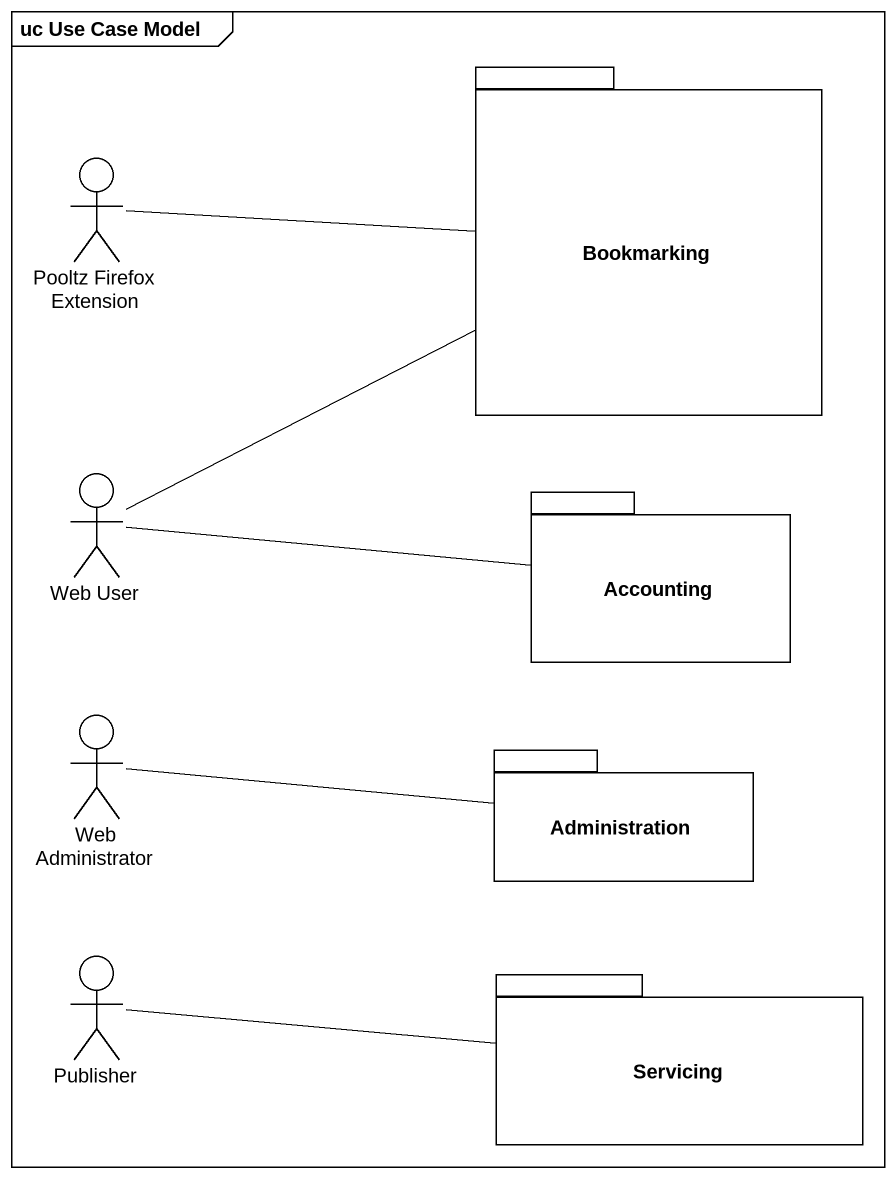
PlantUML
@startuml
mainframe uc Use Case Model
package Bookmarking {
}
actor "Pooltz Firefox Extension" as Pooltz_Firefox_Extension
actor "Web User" as Web_User
package Accounting {
}
actor "Web Administrator" as Web_Administrator
package Administration {
}
actor Publisher
package Servicing {
}
Pooltz_Firefox_Extension -right- Bookmarking
Web_User -right- Bookmarking
Web_User -right- Accounting
Web_Administrator -right- Administration
Publisher -right- Servicing
@enduml
